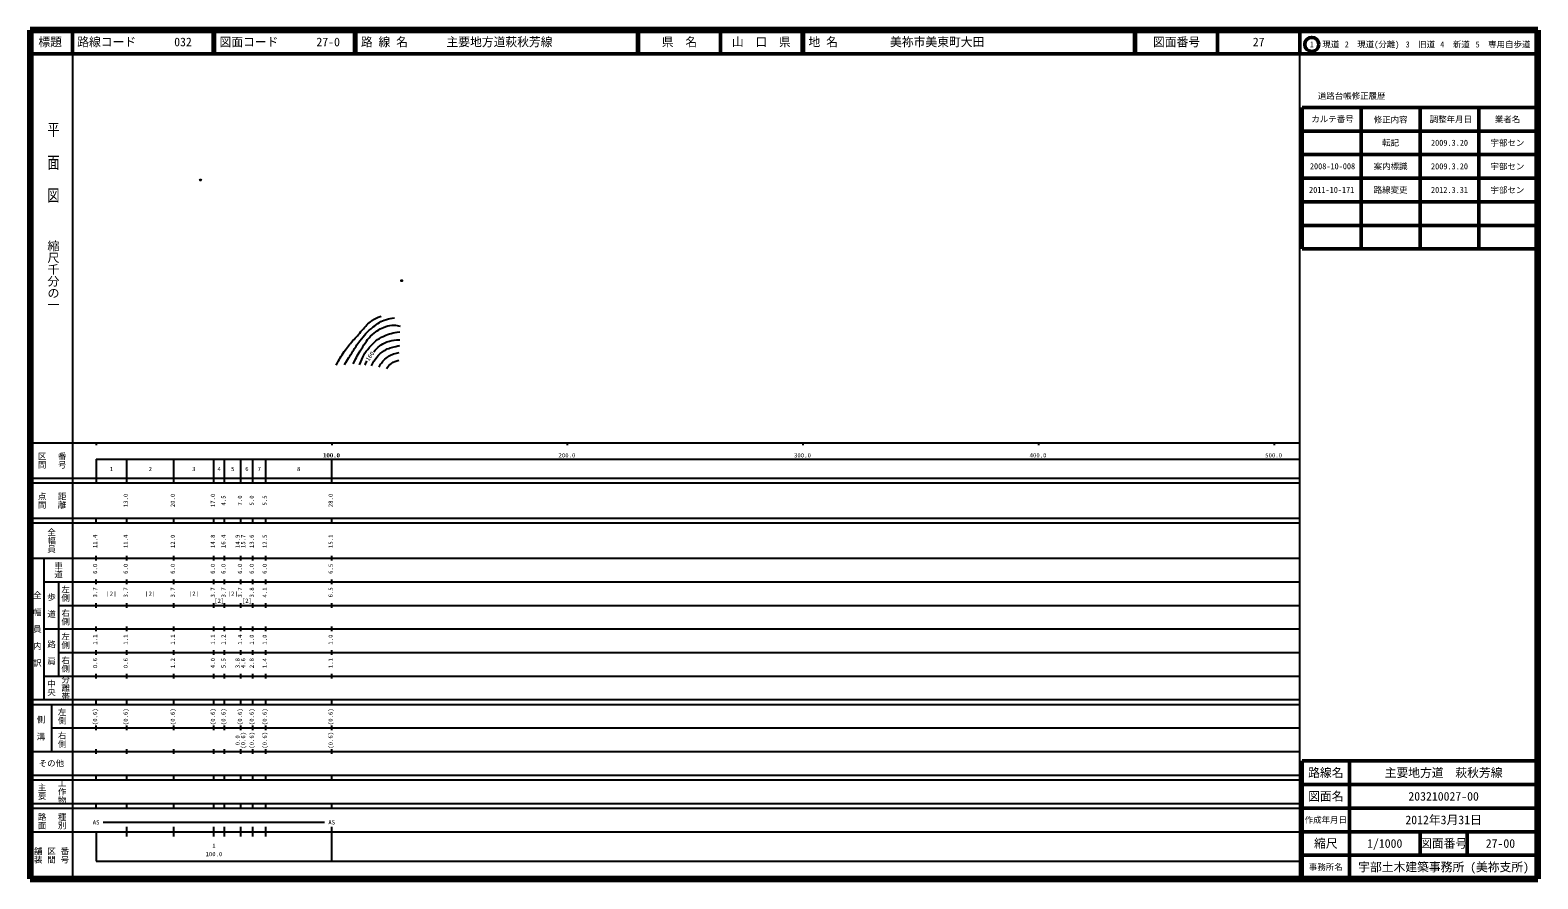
# Model space of a CAD drawing. Units: millimetres on the paper. Extents: x 40 to 680, y 20 to 380.
import ezdxf
from ezdxf.enums import TextEntityAlignment as Align

# ---------------------------------------------------------------- set-up
doc = ezdxf.new("R2010")
doc.units = ezdxf.units.MM
doc.header["$PDMODE"] = 32
doc.header["$PDSIZE"] = 0.5
doc.layers.add('S-OTRS', color=6, linetype='Continuous')
for name, color, linetype, lineweight in [('S-TTL', 2, 'Continuous', 140), ('S-TTL-BAND', 7, 'Continuous', 25), ('S-TTL-FRAM', 2, 'Continuous', 50), ('S-TTL-LINE', 7, 'Continuous', 50), ('S-TTL-TXT', 7, 'Continuous', 25)]:
    doc.layers.add(name, color=color, linetype=linetype, lineweight=lineweight)
doc.styles.add('@ＭＳ ゴシック', font='')
doc.styles.add('ＭＳ ゴシック', font='')
doc.styles.get('@ＭＳ ゴシック').set_extended_font_data('@MS Gothic')
doc.styles.get('ＭＳ ゴシック').set_extended_font_data('MS Gothic')

msp = doc.modelspace()

# ---------------------------------------------------------------- linework, layer by layer
at = {"layer": 'S-OTRS'}
for p in [(112.339, 316.413), (197.733, 273.746)]:
    msp.add_point(p, dxfattribs=at)
at = {"layer": 'S-TTL'}
for p, q in [((40, 380), (40, 20)), ((680, 380), (40, 380)), ((40, 380), (40, 20)), ((680, 380), (40, 380)), ((680, 20), (680, 380)), ((680, 20), (680, 380)), ((40, 20), (680, 20)), ((40, 20), (680, 20))]:
    msp.add_line(p, q, dxfattribs=at)
at = {"layer": 'S-TTL-BAND'}
for p, q in [((58, 370), (58, 20)), ((58, 370), (58, 20)), ((579, 20), (579, 370)), ((579, 20), (579, 370)), ((40, 205), (579, 205)), ((40, 205), (579, 205)), ((68, 205), (68, 204)), ((68, 205), (68, 204)), ((168, 205), (168, 204)), ((168, 205), (168, 204)), ((268, 205), (268, 204)), ((268, 205), (268, 204)), ((368, 205), (368, 204)), ((368, 205), (368, 204)), ((468, 205), (468, 204)), ((468, 205), (468, 204)), ((568, 205), (568, 204)), ((568, 205), (568, 204)), ((68, 198), (579, 198)), ((68, 198), (68, 188)), ((68, 198), (579, 198)), ((68, 198), (68, 188)), ((81, 188), (81, 198)), ((101, 188), (101, 198)), ((118, 188), (118, 198)), ((122.5, 188), (122.5, 198)), ((129.5, 188), (129.5, 198)), ((134.5, 188), (134.5, 198)), ((140, 188), (140, 198)), ((168, 188), (168, 198)), ((40, 190), (579, 190)), ((40, 190), (579, 190)), ((40, 188), (579, 188)), ((40, 188), (579, 188)), ((40, 173), (579, 173)), ((40, 173), (579, 173)), ((68, 171), (68, 173)), ((68, 171), (68, 173)), ((81, 171), (81, 173)), ((101, 171), (101, 173)), ((118, 171), (118, 173)), ((122.5, 171), (122.5, 173)), ((129.5, 171), (129.5, 173)), ((134.5, 171), (134.5, 173)), ((140, 171), (140, 173)), ((168, 171), (168, 173)), ((40, 171), (579, 171)), ((40, 171), (579, 171)), ((40, 156), (579, 156)), ((40, 156), (579, 156)), ((46, 96), (46, 156)), ((46, 96), (46, 156)), ((68, 155), (68, 157)), ((68, 155), (68, 157)), ((81, 155), (81, 157)), ((101, 155), (101, 157)), ((118, 155), (118, 157)), ((122.5, 155), (122.5, 157)), ((129.5, 155), (129.5, 157)), ((134.5, 155), (134.5, 157)), ((140, 155), (140, 157)), ((168, 155), (168, 157)), ((46, 146), (579, 146)), ((46, 146), (579, 146)), ((52, 146), (52, 106)), ((52, 146), (52, 106)), ((68, 145), (68, 147)), ((68, 145), (68, 147)), ((81, 145), (81, 147)), ((101, 145), (101, 147)), ((118, 145), (118, 147)), ((122.5, 145), (122.5, 147)), ((129.5, 145), (129.5, 147)), ((134.5, 145), (134.5, 147)), ((140, 145), (140, 147)), ((168, 145), (168, 147)), ((52, 136), (579, 136)), ((52, 136), (579, 136)), ((68, 135), (68, 137)), ((68, 135), (68, 137)), ((81, 135), (81, 137)), ((101, 135), (101, 137)), ((118, 135), (118, 137)), ((122.5, 135), (122.5, 137)), ((129.5, 135), (129.5, 137)), ((134.5, 135), (134.5, 137)), ((140, 135), (140, 137)), ((168, 135), (168, 137)), ((46, 126), (579, 126)), ((46, 126), (579, 126)), ((68, 125), (68, 127)), ((68, 125), (68, 127)), ((81, 125), (81, 127)), ((101, 125), (101, 127)), ((118, 125), (118, 127)), ((122.5, 125), (122.5, 127)), ((129.5, 125), (129.5, 127)), ((134.5, 125), (134.5, 127)), ((140, 125), (140, 127)), ((168, 125), (168, 127)), ((52, 116), (579, 116)), ((52, 116), (579, 116)), ((68, 115), (68, 117)), ((68, 115), (68, 117)), ((81, 115), (81, 117)), ((101, 115), (101, 117)), ((118, 115), (118, 117)), ((122.5, 115), (122.5, 117)), ((129.5, 115), (129.5, 117)), ((134.5, 115), (134.5, 117)), ((140, 115), (140, 117)), ((168, 115), (168, 117)), ((46, 106), (579, 106)), ((46, 106), (579, 106)), ((68, 105), (68, 107)), ((68, 105), (68, 107)), ((81, 105), (81, 107)), ((101, 105), (101, 107)), ((118, 105), (118, 107)), ((122.5, 105), (122.5, 107)), ((129.5, 105), (129.5, 107)), ((134.5, 105), (134.5, 107)), ((140, 105), (140, 107)), ((168, 105), (168, 107)), ((40, 96), (579, 96)), ((40, 96), (579, 96)), ((68, 94), (68, 96)), ((68, 94), (68, 96)), ((81, 94), (81, 96)), ((101, 94), (101, 96)), ((118, 94), (118, 96)), ((122.5, 94), (122.5, 96)), ((129.5, 94), (129.5, 96)), ((134.5, 94), (134.5, 96)), ((140, 94), (140, 96)), ((168, 94), (168, 96)), ((40, 94), (579, 94)), ((40, 94), (579, 94)), ((49, 94), (49, 74)), ((49, 94), (49, 74)), ((49, 84), (579, 84)), ((49, 84), (579, 84)), ((68, 83), (68, 85)), ((68, 83), (68, 85)), ((81, 83), (81, 85)), ((101, 83), (101, 85)), ((118, 83), (118, 85)), ((122.5, 83), (122.5, 85)), ((129.5, 83), (129.5, 85)), ((134.5, 83), (134.5, 85)), ((140, 83), (140, 85)), ((168, 83), (168, 85)), ((40, 74), (579, 74)), ((40, 74), (579, 74)), ((68, 73), (68, 75)), ((68, 73), (68, 75)), ((81, 73), (81, 75)), ((101, 73), (101, 75)), ((118, 73), (118, 75)), ((122.5, 73), (122.5, 75)), ((129.5, 73), (129.5, 75)), ((134.5, 73), (134.5, 75)), ((140, 73), (140, 75)), ((168, 73), (168, 75)), ((40, 64), (579, 64)), ((40, 64), (579, 64)), ((68, 62), (68, 64)), ((68, 62), (68, 64)), ((81, 62), (81, 64)), ((101, 62), (101, 64)), ((118, 62), (118, 64)), ((122.5, 62), (122.5, 64)), ((129.5, 62), (129.5, 64)), ((134.5, 62), (134.5, 64)), ((140, 62), (140, 64)), ((168, 62), (168, 64)), ((40, 62), (579, 62)), ((40, 62), (579, 62)), ((40, 52), (579, 52)), ((40, 52), (579, 52)), ((68, 50), (68, 52)), ((68, 50), (68, 52)), ((81, 50), (81, 52)), ((101, 50), (101, 52)), ((118, 50), (118, 52)), ((122.5, 50), (122.5, 52)), ((129.5, 50), (129.5, 52)), ((134.5, 50), (134.5, 52)), ((140, 50), (140, 52)), ((168, 50), (168, 52)), ((40, 50), (579, 50)), ((40, 50), (579, 50)), ((40, 40), (579, 40)), ((40, 40), (579, 40)), ((68, 40), (68, 27.5)), ((68, 40), (68, 27.5)), ((71, 44), (165, 44)), ((81, 38), (81, 42)), ((101, 38), (101, 42)), ((118, 38), (118, 42)), ((122.5, 38), (122.5, 42)), ((129.5, 38), (129.5, 42)), ((134.5, 38), (134.5, 42)), ((140, 38), (140, 42)), ((168, 27.5), (168, 42)), ((68, 27.5), (579, 27.5)), ((68, 27.5), (579, 27.5))]:
    msp.add_line(p, q, dxfattribs=at)
at = {"layer": 'S-TTL-FRAM'}
for p, q in [((580, 347.197), (580, 287.197)), ((580, 347.197), (680, 347.197)), ((580, 347.197), (580, 287.197)), ((580, 347.197), (680, 347.197)), ((580, 287.197), (680, 287.197)), ((580, 287.197), (680, 287.197)), ((680, 70), (580, 70)), ((580, 70), (580, 20)), ((680, 70), (580, 70)), ((580, 70), (580, 20))]:
    msp.add_line(p, q, dxfattribs=at)
at = {"layer": 'S-TTL-LINE'}
for p, q in [((58, 380), (58, 370)), ((58, 380), (58, 370)), ((117.75, 380), (117.75, 370)), ((117.75, 380), (117.75, 370)), ((118.25, 380), (118.25, 370)), ((118.25, 380), (118.25, 370)), ((177.75, 380), (177.75, 370)), ((177.75, 380), (177.75, 370)), ((178.25, 380), (178.25, 370)), ((178.25, 380), (178.25, 370)), ((297.75, 380), (297.75, 370)), ((297.75, 380), (297.75, 370)), ((298.25, 380), (298.25, 370)), ((298.25, 380), (298.25, 370)), ((333, 380), (333, 370)), ((333, 380), (333, 370)), ((367.75, 380), (367.75, 370)), ((367.75, 380), (367.75, 370)), ((368.25, 380), (368.25, 370)), ((368.25, 380), (368.25, 370)), ((508.747, 380), (508.747, 370)), ((508.747, 380), (508.747, 370)), ((509.247, 380), (509.247, 370)), ((509.247, 380), (509.247, 370)), ((543.997, 380), (543.997, 370)), ((543.997, 380), (543.997, 370)), ((579, 380), (579, 370)), ((579, 380), (579, 370)), ((40, 370), (680, 370)), ((40, 370), (680, 370)), ((605, 347.197), (605, 287.197)), ((605, 347.197), (605, 287.197)), ((630, 347.197), (630, 287.197)), ((630, 347.197), (630, 287.197)), ((655, 347.197), (655, 287.197)), ((655, 347.197), (655, 287.197)), ((580, 337.197), (680, 337.197)), ((580, 337.197), (680, 337.197)), ((580, 327.197), (680, 327.197)), ((580, 327.197), (680, 327.197)), ((580, 317.197), (680, 317.197)), ((580, 317.197), (680, 317.197)), ((580, 307.197), (680, 307.197)), ((580, 307.197), (680, 307.197)), ((580, 297.197), (680, 297.197)), ((580, 297.197), (680, 297.197)), ((600, 70), (600, 20)), ((600, 70), (600, 20)), ((680, 60), (580, 60)), ((680, 60), (580, 60)), ((680, 50), (580, 50)), ((680, 50), (580, 50)), ((680, 40), (580, 40)), ((680, 40), (580, 40)), ((630, 40), (630, 30)), ((630, 40), (630, 30)), ((650, 40), (650, 30)), ((650, 40), (650, 30)), ((680, 30), (580, 30)), ((680, 30), (580, 30))]:
    msp.add_line(p, q, dxfattribs=at)
msp.add_circle((584.031, 373.958), 3, dxfattribs=at)
msp.add_circle((584.031, 373.958), 3, dxfattribs=at)
at = {"layer": 'S-TTL-TXT'}
for points, knots in [([(169.937, 237.876), (171.406, 240.688), (171.841, 241.575), (173.363, 243.754), (174.664, 245.616), (175.492, 246.593), (176.988, 248.303), (177.698, 249.115), (178.181, 249.491), (178.898, 250.296), (179.729, 251.23), (180.094, 251.839), (180.941, 252.759), (182.475, 254.424), (183.2, 255.564), (185.101, 256.792), (186.504, 257.699), (187.165, 258.007), (188.947, 258.662)], [0, 0, 0, 0, 1, 1, 1, 2, 2, 2, 3, 3, 3, 4, 4, 4, 5, 5, 5, 6, 6, 6, 6]), ([(173.417, 237.999), (175.1, 240.803), (175.538, 241.551), (176.98, 243.776), (178.106, 245.514), (178.653, 246.552), (179.931, 248.182), (181.906, 250.701), (183.08, 252.131), (185.614, 254.087), (187.604, 255.623), (188.78, 256.598), (191.197, 257.29), (192.501, 257.663), (193.086, 257.798), (194.613, 257.907)], [0, 0, 0, 0, 1, 1, 1, 2, 2, 2, 3, 3, 3, 4, 4, 4, 5, 5, 5, 5]), ([(177.135, 238.459), (178.599, 241.462), (179.071, 242.401), (180.601, 244.756), (182.242, 247.281), (183.026, 248.902), (185.32, 250.852), (187.269, 252.509), (188.494, 253.428), (190.913, 254.259), (192.22, 254.708), (193.022, 254.879), (194.404, 254.839), (195.479, 254.807), (195.944, 254.718), (197.123, 254.403)], [0, 0, 0, 0, 1, 1, 1, 2, 2, 2, 3, 3, 3, 4, 4, 4, 5, 5, 5, 5]), ([(179.855, 238.062), (181.266, 241.497), (181.825, 243.016), (184.051, 245.501), (186.039, 247.722), (187.382, 248.904), (190.071, 250.189), (192.559, 251.379), (193.861, 251.587), (196.896, 251.989)], [0, 0, 0, 0, 1, 1, 1, 2, 2, 2, 3, 3, 3, 3]), ([(184.863, 237.567), (185.687, 239.29), (186.011, 239.959), (187.093, 241.242), (188.196, 242.55), (188.975, 243.172), (190.413, 244.096), (192.118, 245.191), (193.332, 245.346), (195.292, 245.86), (195.902, 246.02), (196.117, 246.086), (196.863, 246.237)], [0, 0, 0, 0, 1, 1, 1, 2, 2, 2, 3, 3, 3, 4, 4, 4, 4]), ([(185.847, 243.606), (187.706, 245.568), (188.91, 246.74), (191.44, 247.731), (192.975, 248.332), (193.933, 248.414), (195.571, 248.593), (196.106, 248.651), (196.298, 248.68), (196.945, 248.71)], [0, 0, 0, 0, 1, 1, 1, 2, 2, 2, 3, 3, 3, 3]), ([(188.036, 237.127), (189.116, 238.898), (189.612, 239.689), (191.083, 240.865), (192.604, 242.083), (193.692, 242.534), (195.575, 243.033), (196.001, 243.146), (196.167, 243.206), (196.674, 243.284)], [0, 0, 0, 0, 1, 1, 1, 2, 2, 2, 3, 3, 3, 3]), ([(191.334, 236.53), (192.099, 237.534), (192.441, 237.928), (193.345, 238.604), (194.444, 239.426), (195.084, 239.587), (196.549, 240.049)], [0, 0, 0, 0, 1, 1, 1, 2, 2, 2, 2])]:
    msp.add_open_spline(points, degree=3, knots=knots, dxfattribs=at)
msp.add_open_spline([(182.038, 237.982), (182.392, 238.65), (182.692, 239.216), (182.974, 239.719)], degree=3, dxfattribs=at)

# ---------------------------------------------------------------- texts
at = {"layer": 'S-TTL-BAND', "style": '@ＭＳ ゴシック', "width": 1.4}
msp.add_text('平  面  図', height=3.666, rotation=270, dxfattribs=at).set_placement((49.777, 306.475), align=Align.MIDDLE_RIGHT)
msp.add_text('平  面  図', height=3.666, rotation=270, dxfattribs=at).set_placement((49.777, 306.475), align=Align.MIDDLE_RIGHT)
at = {"layer": 'S-TTL-BAND', "style": '@ＭＳ ゴシック'}
msp.add_text('縮尺千分の一', height=3.666, rotation=270, dxfattribs=at).set_placement((49.777, 261.03), align=Align.MIDDLE_RIGHT)
msp.add_text('縮尺千分の一', height=3.666, rotation=270, dxfattribs=at).set_placement((49.777, 261.03), align=Align.MIDDLE_RIGHT)
for s, p in [('区間', (45, 197.5)), ('区間', (45, 197.5)), ('番号', (53.5, 197.5)), ('番号', (53.5, 197.5)), ('点間', (45, 180.5)), ('点間', (45, 180.5)), ('距離', (53.5, 180.5)), ('距離', (53.5, 180.5)), ('全幅員', (49, 163.5)), ('全幅員', (49, 163.5)), ('車道', (52, 151)), ('車道', (52, 151)), ('全\u3000幅\u3000員\u3000内\u3000訳', (43, 126)), ('全\u3000幅\u3000員\u3000内\u3000訳', (43, 126)), ('歩\u3000道', (49, 136)), ('歩\u3000道', (49, 136)), ('左側', (55, 141)), ('左側', (55, 141)), ('右側', (55, 131)), ('右側', (55, 131)), ('左側', (55, 121)), ('左側', (55, 121)), ('路\u3000肩', (49, 116)), ('路\u3000肩', (49, 116)), ('右側', (55, 111)), ('右側', (55, 111)), ('中央', (49, 101)), ('中央', (49, 101)), ('分離帯', (55, 101)), ('分離帯', (55, 101)), ('左側', (53.5, 89)), ('左側', (53.5, 89)), ('側\u3000溝', (44.5, 84)), ('側\u3000溝', (44.5, 84)), ('右側', (53.5, 79)), ('右側', (53.5, 79)), ('主要', (45, 57)), ('主要', (45, 57)), ('工作物', (53.5, 57)), ('工作物', (53.5, 57)), ('路面', (45, 44.5)), ('路面', (45, 44.5)), ('種別', (53.5, 44.5)), ('種別', (53.5, 44.5)), ('舗装', (43.333, 30)), ('舗装', (43.333, 30)), ('区間', (49, 30)), ('区間', (49, 30)), ('番号', (54.667, 30)), ('番号', (54.667, 30))]:
    msp.add_text(s, height=2.566, rotation=270, dxfattribs=at).set_placement(p, align=Align.MIDDLE_CENTER)
at = {"layer": 'S-TTL-BAND', "style": 'ＭＳ ゴシック'}
for s, p in [('100.0', (167.844, 198.195)), ('100.0', (167.844, 198.195)), ('100.0', (168, 198.195)), ('200.0', (267.844, 198.195)), ('200.0', (267.844, 198.195)), ('300.0', (367.844, 198.195)), ('300.0', (367.844, 198.195)), ('400.0', (467.844, 198.195)), ('400.0', (467.844, 198.195)), ('500.0', (567.844, 198.195)), ('500.0', (567.844, 198.195)), ('1', (74.5, 192.405)), ('2', (91, 192.405)), ('3', (109.5, 192.405)), ('4', (120.25, 192.405)), ('5', (126, 192.405)), ('6', (132, 192.405)), ('7', (137.25, 192.405)), ('8', (154, 192.405)), ('[2]', (74.5, 139.5)), ('[2]', (91, 139.5)), ('[2]', (109.5, 139.5)), ('[2]', (126, 139.5)), ('[2]', (120.25, 136.5)), ('[2]', (132, 136.5)), ('AS', (68, 42.5)), ('AS', (168, 42.5)), ('1', (118, 32.523)), ('100.0', (118, 29.033))]:
    msp.add_text(s, height=1.833, dxfattribs=at).set_placement(p, align=Align.BOTTOM_CENTER)
for s, p in [('13.0', (82, 180.5)), ('20.0', (102, 180.5)), ('17.0', (119, 180.5)), ('4.5', (123.5, 180.5)), ('7.0', (130.5, 180.5)), ('5.0', (135.5, 180.5)), ('5.5', (141, 180.5)), ('28.0', (169, 180.5)), ('11.4', (69, 163.174)), ('11.4', (82, 163.174)), ('12.0', (102, 163.174)), ('14.8', (119, 163.174)), ('16.4', (123.5, 163.174)), ('14.9', (129.5, 163.174)), ('15.7', (131.87, 163.174)), ('13.6', (135.5, 163.174)), ('12.5', (141, 163.174)), ('15.1', (169, 163.174)), ('6.0', (69, 151.5)), ('6.0', (82, 151.5)), ('6.0', (102, 151.5)), ('6.0', (119, 151.5)), ('6.0', (123.5, 151.5)), ('6.0', (130.5, 151.5)), ('6.0', (135.5, 151.5)), ('6.0', (141, 151.5)), ('6.5', (169, 151.5)), ('3.7', (69, 141.5)), ('3.7', (82, 141.5)), ('3.7', (102, 141.5)), ('3.7', (119, 141.5)), ('3.7', (123.5, 141.5)), ('3.7', (130.5, 141.5)), ('3.8', (135.5, 141.5)), ('4.1', (141, 141.5)), ('6.5', (169, 141.5)), ('1.1', (69, 121.5)), ('1.1', (82, 121.5)), ('1.1', (102, 121.5)), ('1.1', (119, 121.5)), ('1.2', (123.5, 121.5)), ('1.4', (130.5, 121.5)), ('1.0', (135.5, 121.5)), ('1.0', (141, 121.5)), ('1.0', (169, 121.5)), ('0.6', (69, 111.5)), ('0.6', (82, 111.5)), ('1.2', (102, 111.5)), ('4.0', (119, 111.5)), ('5.5', (123.5, 111.5)), ('3.8', (129.5, 111.5)), ('4.6', (131.87, 111.5)), ('2.8', (135.5, 111.5)), ('1.4', (141, 111.5)), ('1.1', (169, 111.5)), ('(0.6)', (69, 88.764)), ('(0.6)', (82, 88.764)), ('(0.6)', (102, 88.764)), ('(0.6)', (119, 88.764)), ('(0.6)', (123.5, 88.764)), ('(0.6)', (130.5, 88.764)), ('(0.6)', (135.5, 88.764)), ('(0.6)', (141, 88.764)), ('(0.6)', (169, 88.764)), ('0.0', (129.5, 78.764)), ('(0.6)', (131.87, 78.764)), ('(0.6)', (135.5, 78.764)), ('(0.6)', (141, 78.764)), ('(0.6)', (169, 78.764))]:
    msp.add_text(s, height=1.833, rotation=90, dxfattribs=at).set_placement(p, align=Align.BOTTOM_CENTER)
msp.add_text('その他', height=2.566, dxfattribs=at).set_placement((49, 69), align=Align.MIDDLE_CENTER)
msp.add_text('その他', height=2.566, dxfattribs=at).set_placement((49, 69), align=Align.MIDDLE_CENTER)
at = {"layer": 'S-TTL-TXT', "style": 'ＭＳ ゴシック'}
for s, height, p in [('標題', 3.666, (48.5, 375)), ('標題', 3.666, (48.5, 375)), ('県\u3000名', 3.666, (315.625, 375)), ('県\u3000名', 3.666, (315.625, 375)), ('山\u3000口\u3000県', 3.666, (350.375, 375)), ('山\u3000口\u3000県', 3.666, (350.375, 375)), ('図面番号', 3.666, (526.622, 375)), ('図面番号', 3.666, (526.622, 375)), ('27', 3.666, (561.497, 375)), ('1\u3000現道', 2.566, (589.448, 373.958)), ('1\u3000現道', 2.566, (589.448, 373.958)), ('2\u3000現道(分離)', 2.566, (609.619, 373.958)), ('2\u3000現道(分離)', 2.566, (609.619, 373.958)), ('3\u3000旧道', 2.566, (630.121, 373.958)), ('3\u3000旧道', 2.566, (630.121, 373.958)), ('4\u3000新道', 2.566, (644.824, 373.958)), ('4\u3000新道', 2.566, (644.824, 373.958)), ('5\u3000専用自歩道', 2.566, (665.228, 373.958)), ('5\u3000専用自歩道', 2.566, (665.228, 373.958)), ('道路台帳修正履歴', 2.566, (600.968, 352.113)), ('道路台帳修正履歴', 2.566, (600.968, 352.113)), ('カルテ番号', 2.566, (592.839, 342.277)), ('カルテ番号', 2.566, (592.839, 342.277)), ('修正内容', 2.566, (617.509, 342.023)), ('修正内容', 2.566, (617.509, 342.023)), ('調整年月日', 2.566, (643.089, 342.197)), ('調整年月日', 2.566, (643.089, 342.197)), ('業者名', 2.566, (667.134, 342.197)), ('業者名', 2.566, (667.134, 342.197)), ('転記', 2.566, (617.5, 332.245)), ('2009.3.20', 2.566, (642.5, 332.245)), ('宇部セン', 2.566, (667.077, 332.189)), ('2008-10-008', 2.566, (592.839, 322.277)), ('案内標識', 2.566, (617.5, 322.245)), ('2009.3.20', 2.566, (642.5, 322.245)), ('宇部セン', 2.566, (667.077, 322.189)), ('路線変更', 2.566, (617.5, 312.245)), ('宇部セン', 2.566, (667.077, 312.189)), ('2011-10-171', 2.566, (592.5, 312.245)), ('2012.3.31', 2.566, (642.5, 312.245)), ('路線名', 3.666, (590, 65)), ('路線名', 3.666, (590, 65)), ('路線名', 3.666, (590, 65)), ('路線名', 3.666, (590, 65)), ('主要地方道\u3000萩秋芳線', 3.666, (640, 65)), ('図面名', 3.666, (590, 55)), ('図面名', 3.666, (590, 55)), ('図面名', 3.666, (590, 55)), ('図面名', 3.666, (590, 55)), ('203210027-00', 3.666, (640, 55)), ('作成年月日', 2.566, (590, 45)), ('作成年月日', 2.566, (590, 45)), ('作成年月日', 2.566, (590, 45)), ('作成年月日', 2.566, (590, 45)), ('2012年3月31日', 3.666, (640, 45)), ('縮尺', 3.666, (590, 35)), ('縮尺', 3.666, (590, 35)), ('縮尺', 3.666, (590, 35)), ('縮尺', 3.666, (590, 35)), ('1/1000', 3.666, (615, 35)), ('1/1000', 3.666, (615, 35)), ('図面番号', 3.666, (640, 35)), ('図面番号', 3.666, (640, 35)), ('図面番号', 3.666, (640, 35)), ('図面番号', 3.666, (640, 35)), ('27-00', 3.666, (664.125, 35)), ('事務所名', 2.566, (590, 25)), ('事務所名', 2.566, (590, 25)), ('事務所名', 2.566, (590, 25)), ('事務所名', 2.566, (590, 25)), ('宇部土木建築事務所 (美祢支所)', 3.666, (640, 25))]:
    msp.add_text(s, height=height, dxfattribs=at).set_placement(p, align=Align.MIDDLE_CENTER)
for s, p in [('路線コード', (60, 375)), ('路線コード', (60, 375)), ('032', (101.142, 375)), ('図面コード', (120.38, 375)), ('図面コード', (120.38, 375)), ('27-0', (161.521, 375)), ('路 線 名', (180.38, 375)), ('路 線 名', (180.38, 375)), ('主要地方道萩秋芳線', (216.734, 375)), ('地 名', (370.38, 375)), ('地 名', (370.38, 375)), ('美祢市美東町大田', (405.024, 375))]:
    msp.add_text(s, height=3.666, dxfattribs=at).set_placement(p, align=Align.MIDDLE_LEFT)
msp.add_text('160', height=1.833, rotation=55.389, dxfattribs=at).set_placement((184.231, 241.701), align=Align.MIDDLE_CENTER)

doc.saveas('drawing.dxf')
